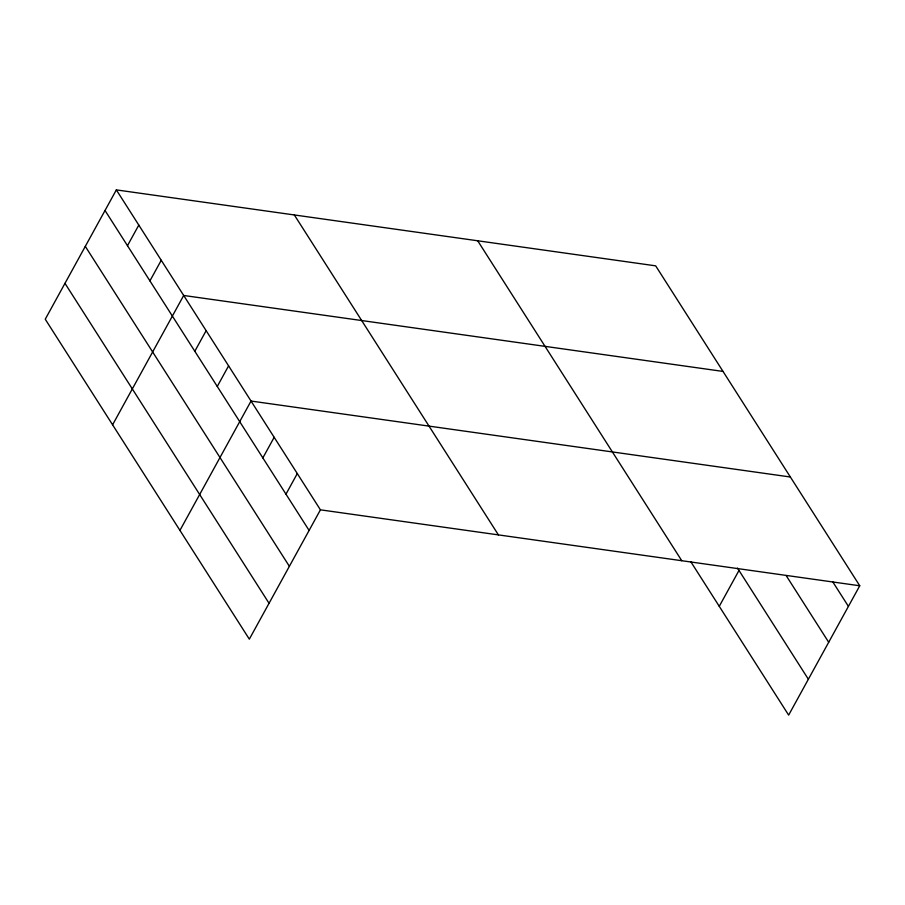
<?xml version="1.0" encoding="UTF-8"?>
<svg xmlns="http://www.w3.org/2000/svg" width="905" height="905" viewBox="0 0 905 905"><rect width="100%" height="100%" fill="white"/><g stroke="black" fill="none" stroke-linecap="round" stroke-linejoin="round"><path stroke-width="1.36" d="M116.349 189.892L45.25 319.227L249.328 639.156L320.427 509.832L116.349 189.892L655.673 265.844L859.75 585.773L788.651 715.108L690.832 561.756M127.469 245.685L138.804 225.085M149.925 280.878L161.248 260.278M112.593 424.807L183.692 295.471L723.016 371.423M194.813 351.264L206.148 330.664M217.268 386.458L228.592 365.858M179.937 530.387L251.036 401.051L790.37 477.003M262.846 457.919L274.17 437.307M285.969 494.175L297.293 473.564M719.26 606.327L738.989 570.455M320.427 509.832L859.75 585.773M832.758 581.825L848.426 606.384M786.174 575.591L828.697 642.267M737.496 568.102L808.369 679.236M477.704 240.775L681.77 560.715M294.329 214.949L498.406 534.889M105.025 210.492L309.103 530.432M85.296 246.375L289.374 566.315M64.979 283.344L269.045 603.284"/></g></svg>
